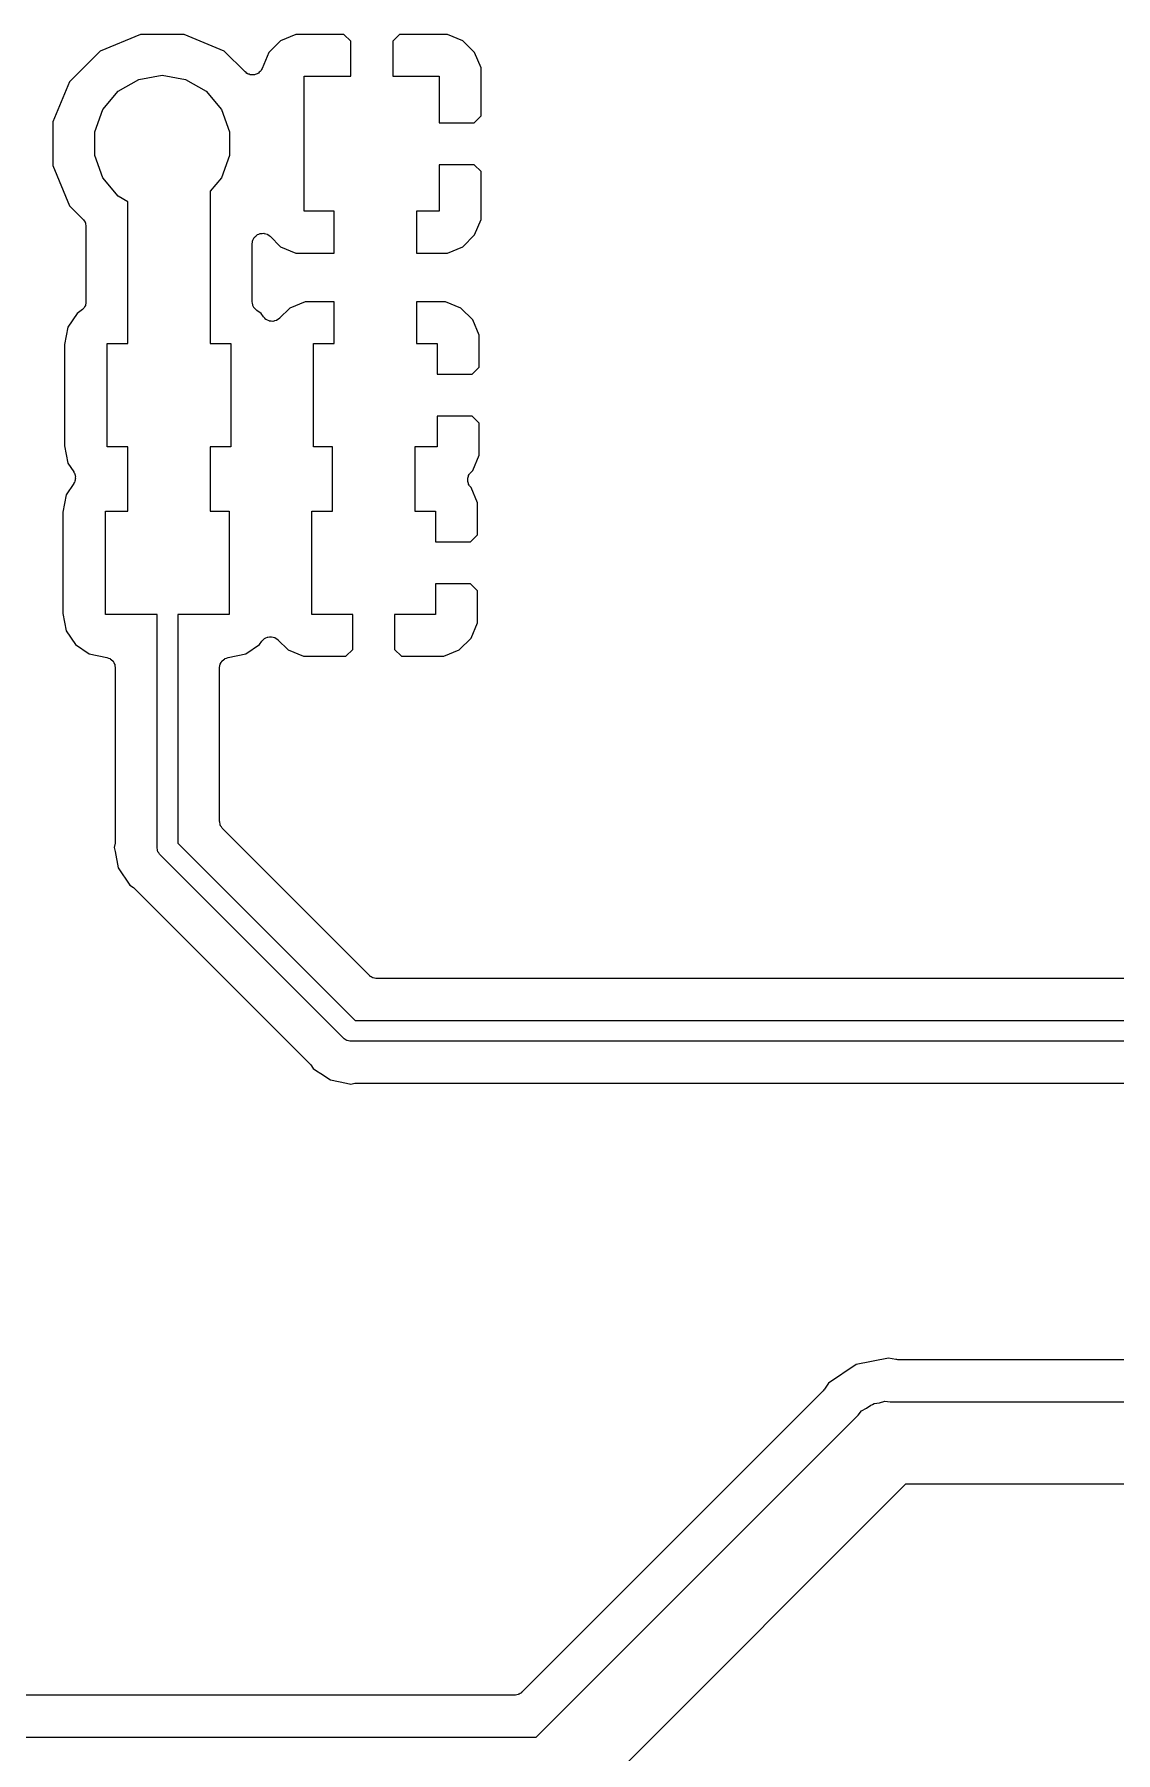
# Model space of a CAD drawing. Extents: x 100.4 to 155.6, y -99.6 to -35.4.
# Drawn here: x 109.91 to 123.02, y -67.5 to -46.67 of the extents above; entities that cross this region are included whole.
import ezdxf

# ---------------------------------------------------------------- set-up
doc = ezdxf.new("R2010")
doc.units = 0
doc.header["$MEASUREMENT"] = 0
doc.layers.add('BLACK', color=7, linetype='CONTINUOUS')

msp = doc.modelspace()

# ---------------------------------------------------------------- linework, layer by layer
at = {"layer": 'BLACK', "linetype": 'CONTINUOUS'}
for p, q in [((111.196, -46.6729), (110.709, -46.8747)), ((111.724, -46.6729), (111.196, -46.6729)), ((112.211, -46.8747), (111.724, -46.6729)), ((112.895, -46.7502), (112.752, -46.8931)), ((113.081, -46.6729), (112.895, -46.7502)), ((113.662, -46.6729), (113.081, -46.6729)), ((113.746, -46.7572), (113.662, -46.6729)), ((113.746, -47.1809), (113.746, -46.7572)), ((114.338, -46.6729), (114.254, -46.7572)), ((114.254, -46.7572), (114.254, -47.1809)), ((114.919, -46.6729), (114.338, -46.6729)), ((115.105, -46.7502), (114.919, -46.6729)), ((115.248, -46.8931), (115.105, -46.7502)), ((110.709, -46.8747), (110.336, -47.2475)), ((112.464, -47.1282), (112.211, -46.8747)), ((112.752, -46.8931), (112.672, -47.087)), ((115.325, -47.0798), (115.248, -46.8931)), ((110.336, -47.2475), (110.134, -47.7347)), ((110.926, -47.3625), (111.176, -47.2183)), ((111.176, -47.2183), (111.46, -47.1683)), ((111.46, -47.1683), (111.744, -47.2183)), ((111.744, -47.2183), (111.994, -47.3625)), ((112.476, -47.1362), (112.464, -47.1282)), ((112.486, -47.1455), (112.476, -47.1362)), ((112.494, -47.1487), (112.486, -47.1455)), ((112.501, -47.1535), (112.494, -47.1487)), ((112.514, -47.1571), (112.501, -47.1535)), ((112.527, -47.1624), (112.514, -47.1571)), ((112.535, -47.1628), (112.527, -47.1624)), ((112.543, -47.1649), (112.535, -47.1628)), ((112.557, -47.1637), (112.543, -47.1649)), ((112.571, -47.1643), (112.557, -47.1637)), ((112.579, -47.1618), (112.571, -47.1643)), ((112.587, -47.1611), (112.579, -47.1618)), ((112.6, -47.1552), (112.587, -47.1611)), ((112.613, -47.1511), (112.6, -47.1552)), ((112.619, -47.146), (112.613, -47.1511)), ((112.627, -47.1425), (112.619, -47.146)), ((112.637, -47.1327), (112.627, -47.1425)), ((112.648, -47.1242), (112.637, -47.1327)), ((112.652, -47.1172), (112.648, -47.1242)), ((112.658, -47.1113), (112.652, -47.1172)), ((112.664, -47.0987), (112.658, -47.1113)), ((112.672, -47.087), (112.664, -47.0987)), ((113.182, -48.8159), (113.182, -47.1809)), ((113.182, -47.1809), (113.746, -47.1809)), ((114.254, -47.1809), (114.817, -47.1809)), ((114.817, -47.1809), (114.817, -47.7444)), ((115.325, -47.66), (115.325, -47.0798)), ((110.741, -47.5833), (110.926, -47.3625)), ((111.994, -47.3625), (112.179, -47.5833)), ((110.642, -47.8542), (110.741, -47.5833)), ((112.179, -47.5833), (112.277, -47.8542)), ((115.241, -47.7444), (115.325, -47.66)), ((110.134, -47.7347), (110.134, -48.262)), ((110.642, -48.1425), (110.642, -47.8542)), ((112.277, -47.8542), (112.277, -48.1425)), ((114.817, -47.7444), (115.241, -47.7444)), ((110.134, -48.262), (110.336, -48.7492)), ((110.741, -48.4134), (110.642, -48.1425)), ((112.277, -48.1425), (112.179, -48.4134)), ((114.817, -48.2524), (114.817, -48.8159)), ((115.241, -48.2524), (114.817, -48.2524)), ((115.325, -48.3367), (115.241, -48.2524)), ((110.926, -48.6343), (110.741, -48.4134)), ((112.179, -48.4134), (112.043, -48.5748)), ((115.325, -48.9169), (115.325, -48.3367)), ((111.043, -48.7019), (110.926, -48.6343)), ((111.043, -50.4214), (111.043, -48.7019)), ((112.043, -48.5748), (112.043, -50.4214)), ((110.336, -48.7492), (110.498, -48.9112)), ((110.498, -48.9112), (110.501, -48.9158)), ((110.501, -48.9158), (110.506, -48.9194)), ((110.506, -48.9194), (110.514, -48.9337)), ((110.514, -48.9337), (110.524, -48.9473)), ((113.543, -48.8159), (113.182, -48.8159)), ((113.543, -49.3239), (113.543, -48.8159)), ((114.817, -48.8159), (114.543, -48.8159)), ((114.543, -48.8159), (114.543, -49.3239)), ((115.248, -49.1036), (115.325, -48.9169)), ((110.524, -48.9473), (110.525, -48.9527)), ((110.525, -48.9527), (110.528, -48.9575)), ((110.528, -48.9575), (110.531, -48.9739)), ((110.531, -48.9739), (110.535, -48.9899)), ((110.535, -48.9899), (110.534, -48.9955)), ((110.534, -48.9955), (110.535, -49.001)), ((110.535, -49.001), (110.535, -49.9149)), ((112.567, -49.1521), (112.574, -49.137)), ((112.574, -49.137), (112.578, -49.1331)), ((112.578, -49.1331), (112.581, -49.1282)), ((112.581, -49.1282), (112.594, -49.1176)), ((112.594, -49.1176), (112.606, -49.1058)), ((112.606, -49.1058), (112.611, -49.1035)), ((112.611, -49.1035), (112.615, -49.0999)), ((112.615, -49.0999), (112.631, -49.0942)), ((112.631, -49.0942), (112.646, -49.0872)), ((112.646, -49.0872), (112.651, -49.0867)), ((112.651, -49.0867), (112.656, -49.0848)), ((112.656, -49.0848), (112.673, -49.0848)), ((112.673, -49.0848), (112.69, -49.0833)), ((112.69, -49.0833), (112.695, -49.0848)), ((112.695, -49.0848), (112.701, -49.0848)), ((112.701, -49.0848), (112.716, -49.0905)), ((112.716, -49.0905), (112.732, -49.0948)), ((112.732, -49.0948), (112.737, -49.098)), ((112.737, -49.098), (112.742, -49.0999)), ((112.742, -49.0999), (112.755, -49.1105)), ((112.755, -49.1105), (112.768, -49.1201)), ((112.768, -49.1201), (112.895, -49.2465)), ((115.105, -49.2465), (115.248, -49.1036)), ((112.551, -49.2099), (112.554, -49.1935)), ((112.551, -49.9149), (112.551, -49.2099)), ((112.554, -49.1935), (112.556, -49.177)), ((112.556, -49.177), (112.558, -49.1719)), ((112.558, -49.1719), (112.559, -49.1664)), ((112.559, -49.1664), (112.567, -49.1521)), ((112.895, -49.2465), (113.081, -49.3239)), ((113.081, -49.3239), (113.543, -49.3239)), ((114.543, -49.3239), (114.919, -49.3239)), ((114.919, -49.3239), (115.105, -49.2465)), ((110.519, -49.9739), (110.511, -49.99)), ((110.528, -49.9584), (110.519, -49.9739)), ((110.529, -49.9542), (110.528, -49.9584)), ((110.53, -49.9505), (110.529, -49.9542)), ((110.532, -49.9326), (110.53, -49.9505)), ((110.535, -49.9149), (110.532, -49.9326)), ((112.555, -49.9326), (112.551, -49.9149)), ((112.557, -49.9505), (112.555, -49.9326)), ((112.558, -49.9542), (112.557, -49.9505)), ((112.559, -49.9584), (112.558, -49.9542)), ((112.568, -49.9739), (112.559, -49.9584)), ((112.576, -49.99), (112.568, -49.9739)), ((113.192, -49.9134), (113.006, -49.9907)), ((113.543, -49.9134), (113.192, -49.9134)), ((113.543, -50.4214), (113.543, -49.9134)), ((114.543, -49.9134), (114.543, -50.4214)), ((114.895, -49.9134), (114.543, -49.9134)), ((115.081, -49.9907), (114.895, -49.9134)), ((110.427, -50.0551), (110.315, -50.2232)), ((110.479, -50.0205), (110.427, -50.0551)), ((110.492, -50.0081), (110.479, -50.0205)), ((110.506, -49.9966), (110.492, -50.0081)), ((110.508, -49.9929), (110.506, -49.9966)), ((110.511, -49.99), (110.508, -49.9929)), ((112.579, -49.9929), (112.576, -49.99)), ((112.581, -49.9966), (112.579, -49.9929)), ((112.595, -50.0081), (112.581, -49.9966)), ((112.608, -50.0205), (112.595, -50.0081)), ((112.66, -50.0551), (112.608, -50.0205)), ((112.687, -50.0953), (112.66, -50.0551)), ((112.687, -50.0963), (112.687, -50.0953)), ((112.688, -50.0975), (112.687, -50.0963)), ((112.703, -50.1122), (112.688, -50.0975)), ((112.717, -50.1271), (112.703, -50.1122)), ((112.718, -50.1277), (112.717, -50.1271)), ((112.719, -50.1287), (112.718, -50.1277)), ((112.738, -50.1375), (112.719, -50.1287)), ((112.757, -50.1466), (112.738, -50.1375)), ((112.758, -50.1468), (112.757, -50.1466)), ((112.759, -50.1474), (112.758, -50.1468)), ((112.78, -50.1492), (112.759, -50.1474)), ((112.8, -50.1514), (112.78, -50.1492)), ((112.802, -50.1511), (112.8, -50.1514)), ((112.803, -50.1512), (112.802, -50.1511)), ((112.823, -50.1459), (112.803, -50.1512)), ((112.843, -50.1409), (112.823, -50.1459)), ((112.844, -50.1402), (112.843, -50.1409)), ((112.846, -50.1398), (112.844, -50.1402)), ((112.863, -50.1279), (112.846, -50.1398)), ((112.88, -50.1164), (112.863, -50.1279)), ((112.881, -50.1153), (112.88, -50.1164)), ((112.882, -50.1145), (112.881, -50.1153)), ((113.006, -49.9907), (112.882, -50.1145)), ((115.224, -50.1336), (115.081, -49.9907)), ((115.301, -50.3203), (115.224, -50.1336)), ((110.315, -50.2232), (110.273, -50.4339)), ((115.301, -50.708), (115.301, -50.3203)), ((110.273, -50.4339), (110.273, -51.6589)), ((110.793, -51.6714), (110.793, -50.4214)), ((110.793, -50.4214), (111.043, -50.4214)), ((112.043, -50.4214), (112.293, -50.4214)), ((112.293, -50.4214), (112.293, -51.6714)), ((113.293, -51.6714), (113.293, -50.4214)), ((113.293, -50.4214), (113.543, -50.4214)), ((114.543, -50.4214), (114.793, -50.4214)), ((114.793, -50.4214), (114.793, -50.7924)), ((114.793, -50.7924), (115.217, -50.7924)), ((115.217, -50.7924), (115.301, -50.708)), ((114.793, -51.3004), (114.793, -51.6714)), ((115.217, -51.3004), (114.793, -51.3004)), ((115.301, -51.3847), (115.217, -51.3004)), ((115.301, -51.7724), (115.301, -51.3847)), ((110.273, -51.6589), (110.315, -51.8696)), ((111.043, -51.6714), (110.793, -51.6714)), ((111.043, -52.4534), (111.043, -51.6714)), ((112.293, -51.6714), (112.043, -51.6714)), ((112.043, -51.6714), (112.043, -52.4534)), ((113.523, -51.6714), (113.293, -51.6714)), ((113.523, -52.4534), (113.523, -51.6714)), ((114.793, -51.6714), (114.523, -51.6714)), ((114.523, -51.6714), (114.523, -52.4534)), ((115.224, -51.9591), (115.301, -51.7724)), ((110.315, -51.8696), (110.387, -51.9769)), ((110.387, -51.9769), (110.39, -51.9845)), ((110.39, -51.9845), (110.395, -51.9912)), ((110.395, -51.9912), (110.399, -52.0045)), ((110.399, -52.0045), (110.404, -52.0172)), ((110.404, -52.0172), (110.405, -52.0256)), ((110.405, -52.0256), (110.407, -52.0336)), ((110.407, -52.0612), (110.405, -52.0693)), ((110.407, -52.0336), (110.406, -52.0474)), ((110.406, -52.0474), (110.407, -52.0612)), ((115.164, -52.0613), (115.167, -52.0506)), ((115.165, -52.0724), (115.164, -52.0613)), ((115.167, -52.0506), (115.168, -52.0395)), ((115.168, -52.0395), (115.173, -52.0294)), ((115.173, -52.0294), (115.175, -52.0187)), ((115.175, -52.0187), (115.182, -52.0096)), ((115.182, -52.0096), (115.186, -51.9995)), ((115.186, -51.9995), (115.194, -51.9917)), ((115.194, -51.9917), (115.201, -51.9826)), ((115.201, -51.9826), (115.224, -51.9591)), ((110.295, -52.2552), (110.253, -52.4659)), ((110.387, -52.118), (110.295, -52.2552)), ((110.39, -52.1103), (110.387, -52.118)), ((110.395, -52.1036), (110.39, -52.1103)), ((110.399, -52.0903), (110.395, -52.1036)), ((110.404, -52.0776), (110.399, -52.0903)), ((110.405, -52.0693), (110.404, -52.0776)), ((115.164, -52.0834), (115.165, -52.0724)), ((115.167, -52.0942), (115.164, -52.0834)), ((115.168, -52.1052), (115.167, -52.0942)), ((115.173, -52.1153), (115.168, -52.1052)), ((115.175, -52.1261), (115.173, -52.1153)), ((115.182, -52.1352), (115.175, -52.1261)), ((115.186, -52.1452), (115.182, -52.1352)), ((115.194, -52.1531), (115.186, -52.1452)), ((115.201, -52.1622), (115.194, -52.1531)), ((115.204, -52.1656), (115.201, -52.1622)), ((115.281, -52.3523), (115.204, -52.1656)), ((110.253, -52.4659), (110.253, -53.6909)), ((110.773, -53.7034), (110.773, -52.4534)), ((110.773, -52.4534), (111.043, -52.4534)), ((112.043, -52.4534), (112.273, -52.4534)), ((112.273, -52.4534), (112.273, -53.7034)), ((113.273, -53.7034), (113.273, -52.4534)), ((113.273, -52.4534), (113.523, -52.4534)), ((114.523, -52.4534), (114.773, -52.4534)), ((114.773, -52.4534), (114.773, -52.8244)), ((115.281, -52.74), (115.281, -52.3523)), ((114.773, -52.8244), (115.197, -52.8244)), ((115.197, -52.8244), (115.281, -52.74)), ((114.773, -53.3324), (114.773, -53.7034)), ((115.197, -53.3324), (114.773, -53.3324)), ((115.281, -53.4167), (115.197, -53.3324)), ((115.281, -53.8044), (115.281, -53.4167)), ((110.253, -53.6909), (110.295, -53.9016)), ((111.398, -53.7034), (110.773, -53.7034)), ((111.398, -56.5219), (111.398, -53.7034)), ((112.273, -53.7034), (111.648, -53.7034)), ((111.648, -53.7034), (111.648, -56.4756)), ((113.769, -53.7034), (113.273, -53.7034)), ((113.769, -54.127), (113.769, -53.7034)), ((114.773, -53.7034), (114.277, -53.7034)), ((114.277, -53.7034), (114.277, -54.127)), ((110.295, -53.9016), (110.407, -54.0696)), ((115.204, -53.9911), (115.281, -53.8044)), ((110.407, -54.0696), (110.575, -54.1819)), ((112.472, -54.1819), (112.64, -54.0696)), ((112.64, -54.0696), (112.667, -54.0295)), ((112.667, -54.0285), (112.668, -54.0272)), ((112.667, -54.0295), (112.667, -54.0285)), ((112.668, -54.0272), (112.683, -54.0126)), ((112.683, -54.0126), (112.697, -53.9976)), ((112.697, -53.9976), (112.698, -53.997)), ((112.698, -53.997), (112.699, -53.996)), ((112.699, -53.996), (112.718, -53.9873)), ((112.718, -53.9873), (112.737, -53.9781)), ((112.737, -53.9781), (112.738, -53.978)), ((112.738, -53.978), (112.739, -53.9774)), ((112.739, -53.9774), (112.76, -53.9756)), ((112.76, -53.9756), (112.78, -53.9733)), ((112.78, -53.9733), (112.782, -53.9737)), ((112.782, -53.9737), (112.783, -53.9735)), ((112.783, -53.9735), (112.803, -53.9789)), ((112.803, -53.9789), (112.823, -53.9838)), ((112.823, -53.9838), (112.824, -53.9846)), ((112.824, -53.9846), (112.826, -53.985)), ((112.826, -53.985), (112.843, -53.9968)), ((112.843, -53.9968), (112.86, -54.0083)), ((112.86, -54.0083), (112.861, -54.0095)), ((112.861, -54.0095), (112.862, -54.0103)), ((112.862, -54.0103), (112.986, -54.134)), ((112.986, -54.134), (113.172, -54.2114)), ((113.685, -54.2114), (113.769, -54.127)), ((114.277, -54.127), (114.362, -54.2114)), ((114.875, -54.2114), (115.061, -54.134)), ((115.061, -54.134), (115.204, -53.9911)), ((110.575, -54.1819), (110.788, -54.2243)), ((110.788, -54.2243), (110.808, -54.2318)), ((110.808, -54.2318), (110.827, -54.2388)), ((110.827, -54.2388), (110.828, -54.2397)), ((110.828, -54.2397), (110.829, -54.2403)), ((110.829, -54.2403), (110.845, -54.2539)), ((110.845, -54.2539), (110.861, -54.2672)), ((110.861, -54.2672), (110.861, -54.2684)), ((110.861, -54.2684), (110.863, -54.2693)), ((110.863, -54.2693), (110.872, -54.2875)), ((110.872, -54.2875), (110.883, -54.3054)), ((110.883, -54.3054), (110.883, -54.3068)), ((110.883, -54.3068), (110.884, -54.308)), ((110.884, -54.308), (110.887, -54.3285)), ((110.887, -54.3285), (110.89, -54.3488)), ((110.89, -54.3488), (110.89, -56.4525)), ((112.156, -54.3488), (112.16, -54.3285)), ((112.156, -56.2126), (112.156, -54.3488)), ((112.16, -54.3285), (112.163, -54.308)), ((112.163, -54.308), (112.164, -54.3068)), ((112.164, -54.3054), (112.174, -54.2875)), ((112.164, -54.3068), (112.164, -54.3054)), ((112.174, -54.2875), (112.184, -54.2693)), ((112.184, -54.2693), (112.185, -54.2684)), ((112.185, -54.2684), (112.186, -54.2672)), ((112.186, -54.2672), (112.202, -54.2539)), ((112.202, -54.2539), (112.218, -54.2403)), ((112.218, -54.2403), (112.219, -54.2397)), ((112.219, -54.2397), (112.22, -54.2388)), ((112.22, -54.2388), (112.239, -54.2318)), ((112.239, -54.2318), (112.259, -54.2243)), ((112.259, -54.2243), (112.472, -54.1819)), ((113.172, -54.2114), (113.685, -54.2114)), ((114.362, -54.2114), (114.875, -54.2114)), ((112.157, -56.2181), (112.156, -56.2126)), ((112.157, -56.2236), (112.157, -56.2181)), ((112.161, -56.2397), (112.157, -56.2236)), ((112.164, -56.256), (112.161, -56.2397)), ((112.167, -56.2609), (112.164, -56.256)), ((112.168, -56.2663), (112.167, -56.2609)), ((112.178, -56.2798), (112.168, -56.2663)), ((112.186, -56.2942), (112.178, -56.2798)), ((112.19, -56.2978), (112.186, -56.2942)), ((112.194, -56.3024), (112.19, -56.2978)), ((113.971, -58.0798), (112.194, -56.3024)), ((110.888, -56.4773), (110.878, -56.5274)), ((110.878, -56.5274), (110.888, -56.5774)), ((110.89, -56.4525), (110.888, -56.4648)), ((110.888, -56.4648), (110.888, -56.4773)), ((110.888, -56.5774), (110.888, -56.5775)), ((110.888, -56.5775), (110.927, -56.7744)), ((111.397, -56.5384), (111.398, -56.5219)), ((111.401, -56.5544), (111.397, -56.5384)), ((111.404, -56.5708), (111.401, -56.5544)), ((111.407, -56.5756), (111.404, -56.5708)), ((111.408, -56.581), (111.407, -56.5756)), ((111.418, -56.5946), (111.408, -56.581)), ((111.426, -56.609), (111.418, -56.5946)), ((111.439, -56.6196), (111.426, -56.609)), ((113.654, -58.8345), (111.439, -56.6196)), ((111.648, -56.4756), (113.798, -58.625)), ((110.927, -56.7744), (111.067, -56.9837)), ((111.067, -56.9837), (111.11, -57.0121)), ((111.11, -57.0121), (111.119, -57.0207)), ((111.119, -57.0207), (111.129, -57.0279)), ((111.129, -57.0279), (113.246, -59.1447)), ((113.976, -58.083), (113.971, -58.0798)), ((113.979, -58.0873), (113.976, -58.083)), ((113.994, -58.0956), (113.979, -58.0873)), ((114.007, -58.1051), (113.994, -58.0956)), ((114.013, -58.1065), (114.007, -58.1051)), ((114.017, -58.1093), (114.013, -58.1065)), ((114.034, -58.1122), (114.017, -58.1093)), ((114.05, -58.1165), (114.034, -58.1122)), ((114.055, -58.116), (114.05, -58.1165)), ((114.061, -58.117), (114.055, -58.116)), ((143.862, -58.117), (114.061, -58.117)), ((113.798, -58.625), (144.55, -58.625)), ((113.664, -58.8472), (113.654, -58.8345)), ((113.679, -58.8555), (113.664, -58.8472)), ((113.692, -58.865), (113.679, -58.8555)), ((113.698, -58.8665), (113.692, -58.865)), ((113.703, -58.8693), (113.698, -58.8665)), ((113.719, -58.8722), (113.703, -58.8693)), ((113.735, -58.8764), (113.719, -58.8722)), ((113.752, -58.875), (113.735, -58.8764)), ((144.55, -58.875), (113.752, -58.875)), ((113.246, -59.1447), (113.253, -59.1549)), ((113.253, -59.1549), (113.261, -59.1639)), ((113.261, -59.1639), (113.29, -59.2064)), ((113.29, -59.2064), (113.332, -59.2347)), ((113.332, -59.2347), (113.332, -59.2347)), ((113.332, -59.2347), (113.384, -59.2695)), ((113.384, -59.2695), (113.499, -59.3463)), ((113.499, -59.3463), (113.696, -59.3854)), ((113.696, -59.3854), (113.696, -59.3854)), ((113.696, -59.3854), (113.746, -59.3954)), ((113.746, -59.3954), (113.796, -59.3854)), ((113.796, -59.3854), (113.809, -59.3852)), ((113.809, -59.3852), (113.821, -59.383)), ((113.821, -59.383), (143.915, -59.383)), ((119.873, -62.7969), (119.54, -63.0197)), ((120.266, -62.7186), (119.873, -62.7969)), ((120.353, -62.7359), (120.266, -62.7186)), ((120.366, -62.7362), (120.353, -62.7359)), ((120.378, -62.7384), (120.366, -62.7362)), ((142.275, -62.7384), (120.378, -62.7384)), ((119.482, -63.1024), (119.475, -63.1127)), ((119.49, -63.0934), (119.482, -63.1024)), ((119.54, -63.0197), (119.49, -63.0934)), ((119.475, -63.1127), (115.822, -66.7652)), ((119.998, -63.3243), (120.052, -63.2862)), ((120.052, -63.2862), (120.073, -63.2805)), ((120.073, -63.2805), (120.093, -63.2693)), ((120.093, -63.2693), (120.158, -63.2578)), ((120.158, -63.2578), (120.222, -63.2406)), ((120.222, -63.2406), (120.288, -63.2464)), ((120.288, -63.2464), (142.538, -63.2464)), ((115.995, -67.3104), (119.897, -63.4083)), ((119.897, -63.4083), (119.94, -63.3574)), ((119.94, -63.3574), (119.998, -63.3243)), ((120.474, -64.2464), (117.037, -67.6834)), ((142.724, -64.2464), (120.474, -64.2464)), ((115.732, -66.8024), (109.561, -66.8024)), ((115.738, -66.8014), (115.732, -66.8024)), ((115.743, -66.8019), (115.738, -66.8014)), ((115.759, -66.7976), (115.743, -66.8019)), ((115.776, -66.7947), (115.759, -66.7976)), ((115.781, -66.7919), (115.776, -66.7947)), ((115.786, -66.7905), (115.781, -66.7919)), ((115.8, -66.781), (115.786, -66.7905)), ((115.814, -66.7727), (115.8, -66.781)), ((115.818, -66.7684), (115.814, -66.7727)), ((115.822, -66.7652), (115.818, -66.7684)), ((109.298, -67.3104), (115.995, -67.3104))]:
    msp.add_line(p, q, dxfattribs=at)

doc.saveas('drawing.dxf')
